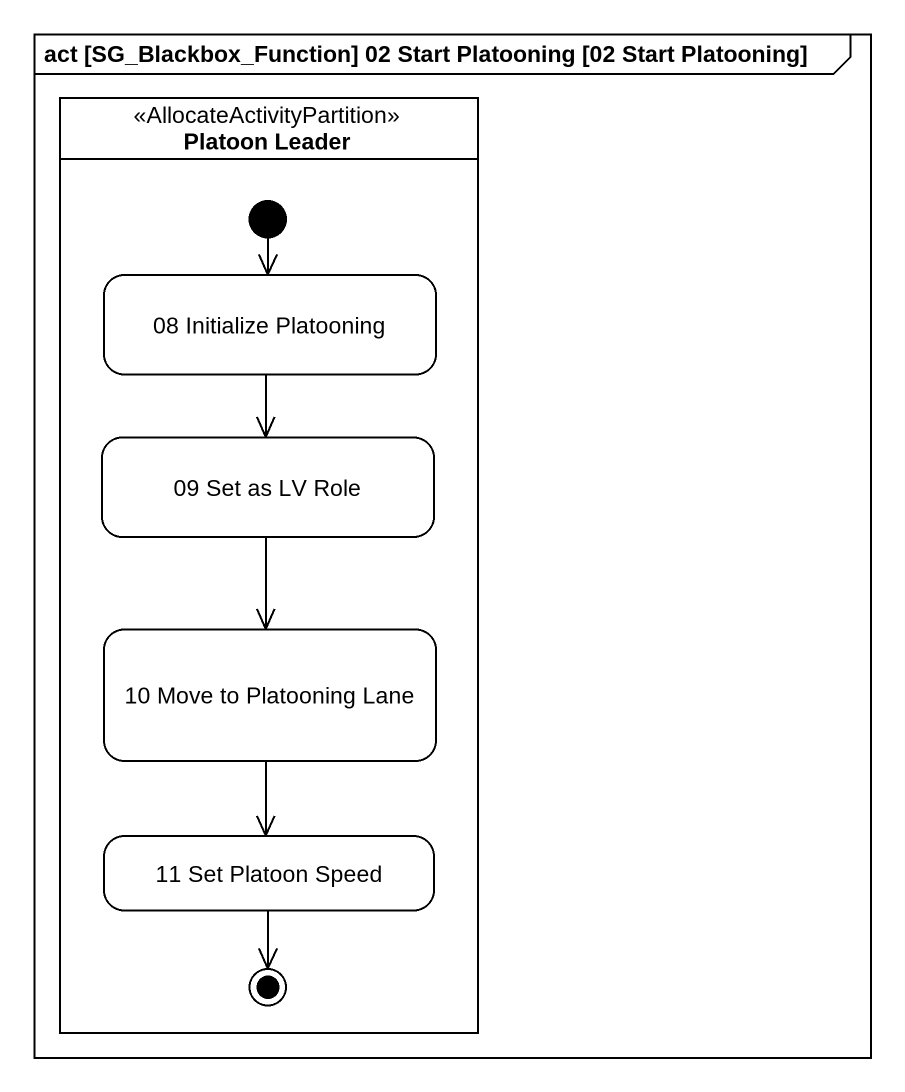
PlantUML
@startuml
mainframe act [SG_Blackbox_Function] 02 Start Platooning [02 Start Platooning]
hide empty description
state "Platoon Leader" as Platoon_Leader <<AllocateActivityPartition>> {
  state "08 Initialize Platooning" as s08_Initialize_Platooning
  state "09 Set as LV Role" as s09_Set_as_LV_Role
  state "10 Move to Platooning Lane" as s10_Move_to_Platooning_Lane
  state "11 Set Platoon Speed" as s11_Set_Platoon_Speed
  [*] --> s08_Initialize_Platooning
  s11_Set_Platoon_Speed --> [*]
}
s08_Initialize_Platooning --> s09_Set_as_LV_Role
s09_Set_as_LV_Role --> s10_Move_to_Platooning_Lane
s10_Move_to_Platooning_Lane --> s11_Set_Platoon_Speed
@enduml
